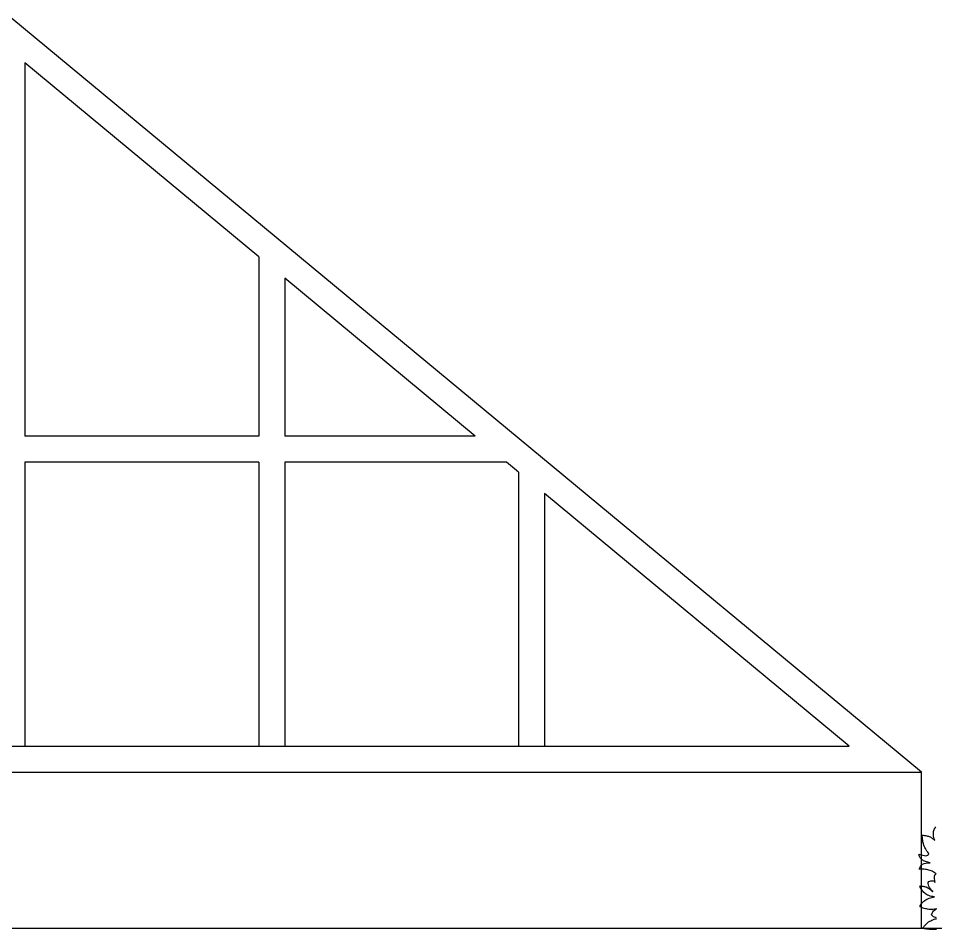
# Model space of a CAD drawing. Extents: x -24232 to 27340, y -23039 to 23489.
# Drawn here: x -3875 to -2110, y -17943 to -16190 of the extents above; entities that cross this region are included whole.
import ezdxf

# ---------------------------------------------------------------- set-up
doc = ezdxf.new("R2010")
doc.units = 0
doc.header["$LTSCALE"] = 10
doc.layers.add('1', color=1, linetype='CONTINUOUS')
doc.layers.add('3', color=3, linetype='CONTINUOUS')

msp = doc.modelspace()

# ---------------------------------------------------------------- linework, layer by layer
at = {"layer": '1'}
for p, q in [((-3862.4, -16275.3), (-3862.4, -16993.2)), ((-3412.4, -16648.1), (-3862.4, -16275.3)), ((-3412.4, -16648.1), (-3412.4, -16993.2)), ((-3362.4, -16689.5), (-3362.4, -16993.2)), ((-2995.9, -16993.2), (-3362.4, -16689.5)), ((-3412.4, -16993.2), (-3862.4, -16993.2)), ((-2995.9, -16993.2), (-3362.4, -16993.2)), ((-3862.4, -17043.2), (-3862.4, -17589.6)), ((-3412.4, -17043.2), (-3862.4, -17043.2)), ((-3412.4, -17043.2), (-3412.4, -17589.6)), ((-2935.6, -17043.2), (-3362.4, -17043.2)), ((-3362.4, -17043.2), (-3362.4, -17589.6)), ((-2912.4, -17062.4), (-2935.6, -17043.2)), ((-2912.4, -17062.4), (-2912.4, -17589.6)), ((-2276.1, -17589.6), (-2862.4, -17103.8)), ((-2862.4, -17103.8), (-2862.4, -17589.6)), ((-5498.7, -17589.6), (-2276.1, -17589.6)), ((-5637.4, -17639.6), (-2137.4, -17639.6))]:
    msp.add_line(p, q, dxfattribs=at)
for points in [[(-2109.1, -17835), (-2111, -17833.8), (-2112.8, -17832.5), (-2114.7, -17831.4), (-2116.7, -17830.5), (-2118.7, -17829.6), (-2120.7, -17828.7), (-2122.9, -17828.1), (-2125, -17827.4), (-2127.3, -17827.1), (-2129.5, -17826.7), (-2131.8, -17826.4), (-2134.1, -17826.2), (-2136.6, -17826.1), (-2139, -17826.3), (-2141.5, -17826.4), (-2141.5, -17826.4), (-2140.6, -17823.5), (-2139.1, -17821), (-2137.4, -17818.8), (-2135, -17817), (-2132.2, -17815.7), (-2128.9, -17814.6), (-2125, -17814.2), (-2120.4, -17814.1), (-2120.4, -17814.1), (-2122.9, -17813.7), (-2125.3, -17813.1), (-2127.5, -17812.5), (-2129.5, -17811.7), (-2131.4, -17810.9), (-2133.1, -17810.1), (-2134.7, -17809.1), (-2136.1, -17808.1), (-2137.4, -17807), (-2138.5, -17805.9), (-2139.6, -17804.5), (-2140.4, -17803.2), (-2141, -17801.8), (-2141.7, -17800.5), (-2142, -17798.9), (-2142.3, -17797.3), (-2142.3, -17797.3), (-2138.4, -17798.7), (-2134.7, -17799.7), (-2131.6, -17800.3), (-2129, -17800.5), (-2126.7, -17800.2), (-2125, -17799.4), (-2123.6, -17798.2), (-2122.8, -17796.4), (-2122.8, -17796.4), (-2124.8, -17793.9), (-2126.7, -17791.5), (-2128.2, -17789.1), (-2129.6, -17786.8), (-2130.9, -17784.4), (-2131.9, -17782.1), (-2132.6, -17780), (-2133.4, -17777.8), (-2134, -17775.7), (-2134.4, -17773.5), (-2134.8, -17771.5), (-2135.1, -17769.3), (-2135.4, -17767.3), (-2135.6, -17765.3), (-2135.8, -17763.2), (-2136, -17761.2), (-2136, -17761.2), (-2134.2, -17761.2), (-2132.3, -17761.4), (-2130.5, -17761.5), (-2128.8, -17761.8), (-2127.1, -17762.2), (-2125.5, -17762.6), (-2123.9, -17763.1), (-2122.3, -17763.7), (-2120.8, -17764.4), (-2119.3, -17765.1), (-2117.9, -17766), (-2116.6, -17766.9), (-2115.3, -17767.9), (-2113.9, -17768.9), (-2112.7, -17770), (-2111.5, -17771.2), (-2111.5, -17771.2), (-2112.6, -17768.3), (-2113.5, -17765.6), (-2114.2, -17763.1), (-2114.4, -17760.7), (-2114.4, -17758.4), (-2114.4, -17756.2), (-2114, -17754), (-2113.4, -17752.1), (-2112.7, -17750.2), (-2111.8, -17748.3), (-2110.7, -17746.6), (-2109.5, -17744.9)], [(-2107.8, -17902.8), (-2110.2, -17903.3), (-2112.3, -17903.6), (-2114.6, -17903.8), (-2116.8, -17903.9), (-2119, -17904), (-2121.2, -17903.9), (-2123.4, -17903.7), (-2125.5, -17903.3), (-2127.6, -17902.9), (-2129.7, -17902.4), (-2131.8, -17901.8), (-2133.9, -17901.2), (-2135.9, -17900.5), (-2138.1, -17899.5), (-2140, -17898.5), (-2140, -17898.5), (-2139.5, -17896.7), (-2138.7, -17895), (-2137.7, -17893.4), (-2136.7, -17891.8), (-2135.5, -17890.3), (-2134.1, -17889), (-2132.5, -17887.7), (-2130.9, -17886.4), (-2129, -17885.2), (-2127, -17884.1), (-2124.8, -17883.1), (-2122.6, -17882.3), (-2120.1, -17881.4), (-2117.5, -17880.7), (-2114.8, -17879.9), (-2111.9, -17879.3), (-2111.9, -17879.3), (-2115.2, -17879.1), (-2118.1, -17878.7), (-2120.8, -17878.1), (-2123.2, -17877.3), (-2125.5, -17876.3), (-2127.6, -17875.3), (-2129.5, -17874), (-2131.1, -17872.7), (-2132.7, -17871.2), (-2134.1, -17869.6), (-2135.4, -17868.1), (-2136.5, -17866.3), (-2137.6, -17864.5), (-2138.6, -17862.6), (-2139.5, -17860.7), (-2140.5, -17858.7), (-2140.5, -17858.7), (-2138.9, -17858.8), (-2137.4, -17858.9), (-2135.9, -17858.9), (-2134.3, -17859), (-2132.9, -17859.4), (-2131.3, -17859.6), (-2129.7, -17860.1), (-2128.2, -17860.6), (-2126.7, -17861.2), (-2125, -17862), (-2123.5, -17863), (-2121.8, -17864), (-2120.1, -17865.3), (-2118.5, -17866.6), (-2116.8, -17868.2), (-2115.1, -17870), (-2115.1, -17870), (-2117.9, -17867), (-2120.2, -17864.3), (-2121.9, -17861.5), (-2123.2, -17859), (-2124, -17856.5), (-2124.2, -17854.2), (-2124.1, -17851.9), (-2123.3, -17849.8), (-2123.3, -17849.8), (-2121.2, -17849.2), (-2119.3, -17848.8), (-2117.5, -17848.7), (-2115.9, -17848.8), (-2114.4, -17849.1), (-2113, -17849.7), (-2111.9, -17850.7), (-2110.9, -17851.8), (-2110.9, -17851.8), (-2111.5, -17847.9), (-2112, -17844.6), (-2112.2, -17841.8), (-2112.1, -17839.6), (-2111.7, -17837.9), (-2110.7, -17836.7), (-2109.3, -17836.2)], [(-2108.1, -17920.2), (-2110.3, -17919.6), (-2112.3, -17918.8), (-2114, -17917.9), (-2115.5, -17916.8), (-2116.8, -17915.7), (-2118, -17914.3), (-2118, -17914.3), (-2116.7, -17911.2), (-2115.3, -17908.7), (-2113.9, -17906.7), (-2112.2, -17905.1), (-2110.6, -17904), (-2108.9, -17903.3)], [(-2108.5, -17942.4), (-2110.9, -17942.7), (-2113.2, -17942.7), (-2115.6, -17942.7), (-2118, -17942.7), (-2120.3, -17942.6), (-2122.7, -17942.3), (-2125.1, -17942), (-2127.5, -17941.7), (-2129.9, -17941.3), (-2132.3, -17940.9), (-2134.7, -17940.4), (-2134.7, -17940.4), (-2133.4, -17938.3), (-2131.9, -17936.3), (-2130.4, -17934.3), (-2128.7, -17932.6), (-2127.1, -17930.9), (-2125.4, -17929.3), (-2123.5, -17927.8), (-2121.5, -17926.6), (-2119.5, -17925.5), (-2117.4, -17924.4), (-2115.3, -17923.5), (-2113, -17922.8), (-2110.7, -17922.2), (-2108.4, -17921.7)]]:
    msp.add_lwpolyline(points, dxfattribs=at)
at = {"layer": '3'}
for p, q in [((-2137.4, -17639.6), (-3887.4, -16189.6)), ((-2137.4, -17939.6), (-2137.4, -17639.6)), ((-6327.6, -17939.6), (-1441.3, -17939.6))]:
    msp.add_line(p, q, dxfattribs=at)

doc.saveas('drawing.dxf')
